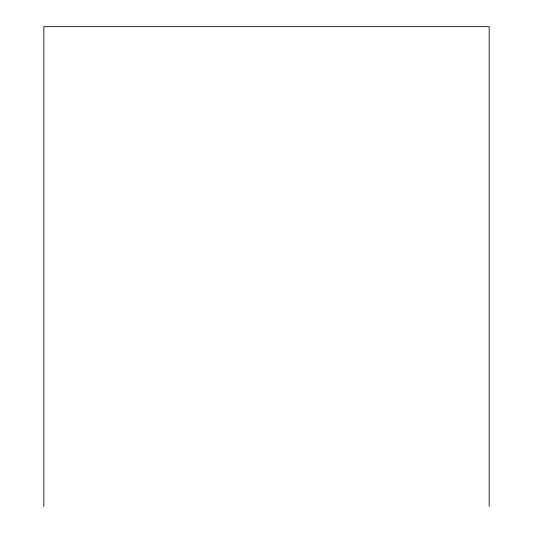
<?xml version="1.0" encoding="UTF-8"?>
<svg xmlns="http://www.w3.org/2000/svg" width="533" height="533" viewBox="0 0 533 533"><rect width="100%" height="100%" fill="white"/><g stroke="black" fill="none" stroke-linecap="round" stroke-linejoin="round"><path stroke-width="0.8" d="M489.174 506.35L489.174 26.65L43.826 26.65L43.826 506.35"/></g></svg>
